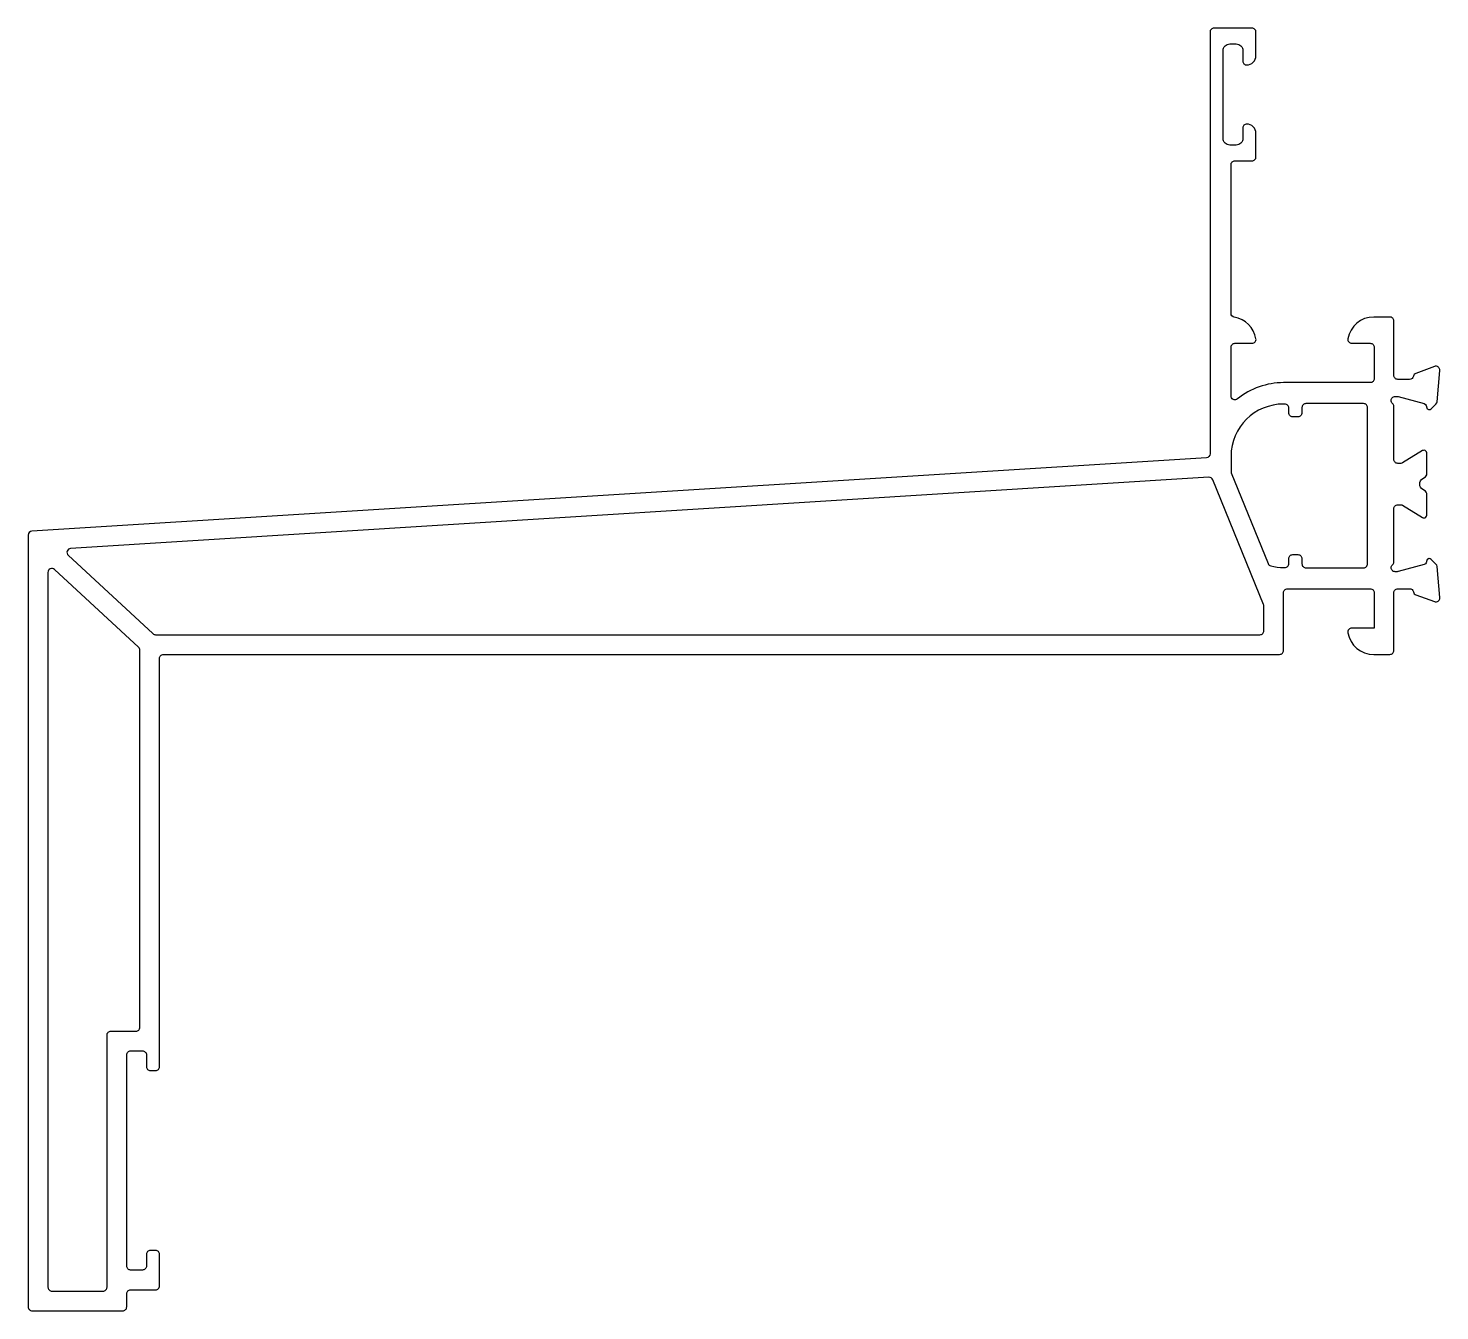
# Model space of a CAD drawing. Extents: x 526 to 633, y 643 to 740.
import ezdxf

# ---------------------------------------------------------------- set-up
doc = ezdxf.new("R2010")
doc.units = 0
doc.layers.get('0').update_dxf_attribs({"linetype": 'CONTINUOUS'})

msp = doc.modelspace()

# ---------------------------------------------------------------- linework, layer by layer
for points in [[(631.23, 697.41, 0.263725), (631.42, 697.18), (632.84, 696.67, 0.091642), (632.94, 696.65, 0.414214), (633.24, 696.95, 0.02182), (633.24, 696.98), (633.03, 699.34, 0.176327), (632.94, 699.53), (632.58, 699.89, 0.198912), (632.44, 699.95, 0.065543), (632.39, 699.94, 0.267949), (632.24, 699.8), (632.2, 699.63, -0.267949), (632.06, 699.49), (630.08, 698.96, -0.065543), (630, 698.95), (629.84, 698.95, -0.414214), (629.54, 699.25, -0.213422), (629.64, 699.47, 0.213422), (629.74, 699.7), (629.74, 703.75, -0.414214), (630.04, 704.05), (630.26, 704.05, -0.137852), (630.41, 704.01), (631.93, 703.08, 0.137852), (632.04, 703.05, 0.414214), (632.24, 703.25), (632.24, 704.91, 0.261413), (632.14, 705.08), (631.95, 705.2, -0.561174), (631.95, 706.05), (632.14, 706.17, 0.261413), (632.24, 706.34), (632.24, 708, 0.414214), (632.04, 708.2, 0.137852), (631.93, 708.17), (630.41, 707.24, -0.137852), (630.26, 707.2), (630.04, 707.2, -0.414214), (629.74, 707.5), (629.74, 711.55, 0.213422), (629.64, 711.77, -0.213422), (629.54, 712, -0.414214), (629.84, 712.3), (630, 712.3, -0.065543), (630.08, 712.29), (632.06, 711.75, -0.267949), (632.2, 711.61), (632.24, 711.44, 0.267949), (632.39, 711.3, 0.065543), (632.44, 711.3, 0.198912), (632.58, 711.35), (632.94, 711.72, 0.176327), (633.03, 711.9), (633.24, 714.27, 0.02182), (633.24, 714.3, 0.414214), (632.94, 714.6, 0.091642), (632.84, 714.58), (631.42, 714.06, 0.263725), (631.23, 713.84, -0.359508), (630.94, 713.6), (630.04, 713.6, -0.414214), (629.74, 713.9), (629.74, 718.05, 0.414214), (629.44, 718.35), (628.21, 718.35, 0.363565), (626.24, 716.7, 0.46718), (626.54, 716.35), (627.94, 716.35, -0.414214), (628.24, 716.05), (628.24, 713.65, -0.414214), (627.94, 713.35), (621.34, 713.35, 0.171103), (617.83, 712.11, -0.629964), (617.34, 712.35), (617.34, 716.05, -0.414214), (617.64, 716.35), (618.94, 716.35, 0.467365), (619.24, 716.7, 0.318225), (617.59, 718.33, -0.366785), (617.34, 718.62), (617.34, 729.95, -0.414214), (617.64, 730.25), (618.94, 730.25, 0.414214), (619.24, 730.55), (619.24, 732.35, 0.414214), (618.54, 733.05), (618.54, 733.05, 0.414214), (618.24, 732.75), (618.24, 731.95, -0.414214), (617.74, 731.45), (617.24, 731.45, -0.414214), (616.74, 731.95), (616.74, 738.65, -0.414214), (617.24, 739.15), (617.74, 739.15, -0.414214), (618.24, 738.65), (618.24, 737.85, 0.414214), (618.54, 737.55), (618.54, 737.55, 0.414214), (619.24, 738.25), (619.24, 740.05, 0.414214), (618.94, 740.35), (616.04, 740.35, 0.414214), (615.74, 740.05), (615.74, 707.93, -0.396047), (615.46, 707.63), (526.02, 702.04, 0.396047), (525.74, 701.74), (525.74, 642.95, 0.414214), (526.04, 642.65), (532.94, 642.65, 0.414214), (533.24, 642.95), (533.24, 643.95, -0.414214), (533.54, 644.25), (535.44, 644.25, 0.414214), (535.74, 644.55), (535.74, 646.95, 0.414214), (535.44, 647.25), (535.04, 647.25, 0.414214), (534.74, 646.95), (534.74, 646.05, -0.414214), (534.44, 645.75), (533.54, 645.75, -0.414214), (533.24, 646.05), (533.24, 662.15, -0.414214), (533.54, 662.45), (534.44, 662.45, -0.414214), (534.74, 662.15), (534.74, 661.25, 0.414214), (535.04, 660.95), (535.44, 660.95, 0.414214), (535.74, 661.25), (535.74, 692.35, -0.414214), (536.04, 692.65), (621.04, 692.65, 0.414214), (621.34, 692.95), (621.34, 697.35, -0.414214), (621.64, 697.65), (627.94, 697.65, -0.414214), (628.24, 697.35), (628.24, 694.65), (626.54, 694.65, 0.46718), (626.24, 694.3, 0.369285), (628.21, 692.65), (629.44, 692.65, 0.414214), (629.74, 692.95), (629.74, 697.35, -0.414214), (630.04, 697.65), (630.94, 697.65, -0.359508)], [(621.34, 699.27), (621.44, 699.27, 0.414214), (621.74, 699.57), (621.74, 699.95, -0.414214), (622.04, 700.25), (622.44, 700.25, -0.414214), (622.74, 699.95), (622.74, 699.55, 0.414214), (623.04, 699.25), (627.44, 699.25, 0.414214), (627.74, 699.55), (627.74, 711.45, 0.414214), (627.44, 711.75), (623.04, 711.75, 0.414214), (622.74, 711.45), (622.74, 711.05, -0.414214), (622.44, 710.75), (622.04, 710.75, -0.414214), (621.74, 711.05), (621.74, 711.42, 0.414214), (621.44, 711.72), (621.34, 711.72, 0.412353), (617.34, 707.75), (617.34, 706.59, 0.096818), (617.36, 706.47), (620.17, 699.57, 0.239578), (620.37, 699.39, 0.061112)], [(528.97, 700.72, 0.659474), (528.78, 700.2), (535.23, 694.23, 0.18899), (535.44, 694.15), (619.54, 694.15, 0.414214), (619.84, 694.45), (619.84, 696.34, 0.096818), (619.82, 696.45), (615.95, 705.95, 0.322299), (615.66, 706.14)], [(531.44, 644.15, 0.414214), (531.74, 644.45), (531.74, 663.65, -0.414214), (532.04, 663.95), (533.94, 663.95, 0.414214), (534.24, 664.25), (534.24, 692.97, 0.208872), (534.14, 693.19), (527.74, 699.12, 0.654434), (527.24, 698.9), (527.24, 644.45, 0.414214), (527.54, 644.15)]]:
    msp.add_lwpolyline(points, format="xyb", close=True)

doc.saveas('drawing.dxf')
